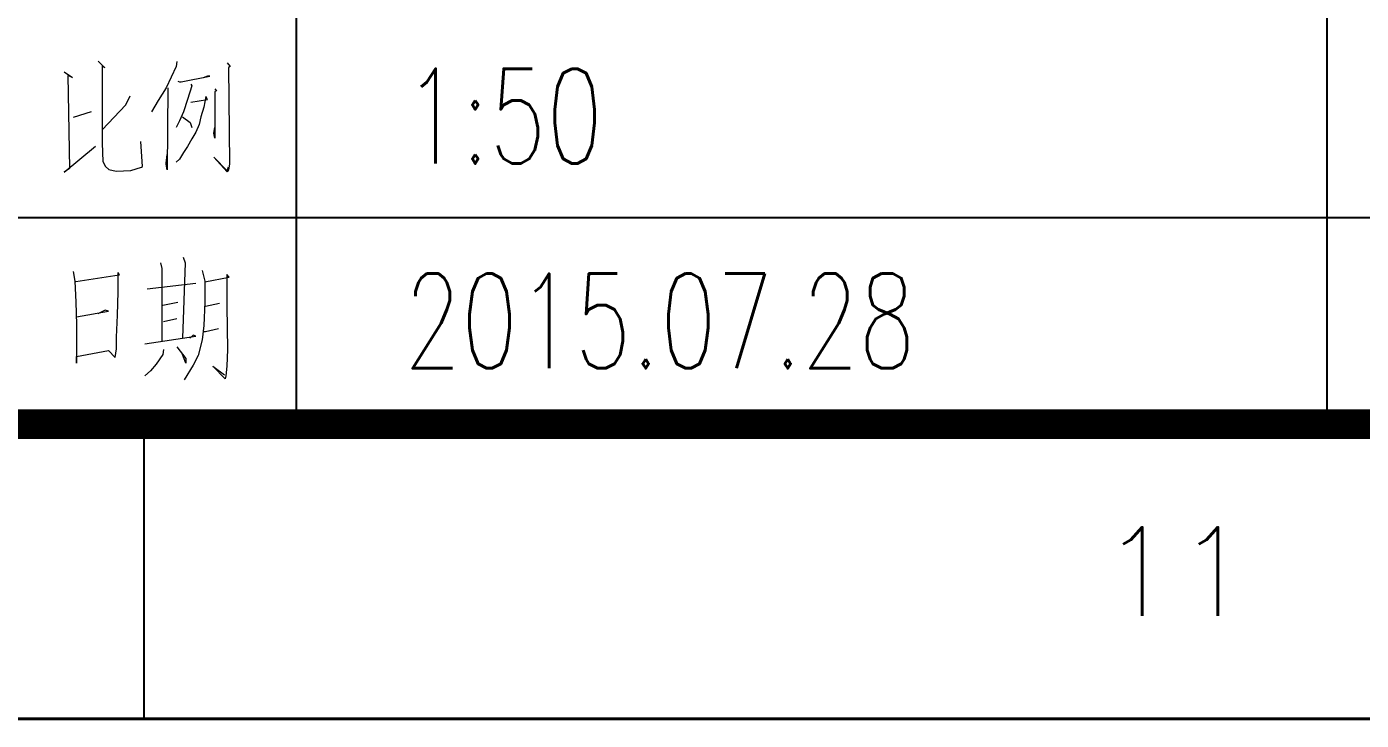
# Model space of a CAD drawing. Header units: millimetres. Extents: x 172649 to 472543, y 238332 to 449264.
# Drawn here: x 288150 to 290416, y 238342 to 239519 of the extents above; entities that cross this region are included whole.
import ezdxf
from ezdxf.enums import TextEntityAlignment as Align

# ---------------------------------------------------------------- set-up
doc = ezdxf.new("R2010")
doc.units = ezdxf.units.MM
doc.header["$LTSCALE"] = 1000
doc.layers.add('PUB_TEXT', color=7, linetype='Continuous')
doc.styles.add('HZ', font='geditxt.shx', dxfattribs={"width": 0.75, "bigfont": 'hzfs_1.shx'})
doc.styles.get("Standard").update_dxf_attribs({"font": 'txt', "bigfont": 'gbcbig.shx'})

# ---------------------------------------------------------------- blocks, each defined once
blk = doc.blocks.new('GEDI_WK_A1')
at = {"color": 3}
blk.add_line((700.833, 0), (700.833, 10), dxfattribs=at)
for points, const_width in [([(0, 0), (841, 0), (841, 594), (0, 594)], 0.1), ([(25, 10), (831, 10), (831, 584), (25, 584)], 1)]:
    blk.add_lwpolyline(points, close=True, dxfattribs=dict(at, const_width=const_width))
blk.add_text('11', height=3, dxfattribs=at).set_placement((735.875, 5), align=Align.MIDDLE)

msp = doc.modelspace()

# ---------------------------------------------------------------- linework, layer by layer
at = {"color": 2}
for p, q in [((290357.7, 238844.4), (290357.7, 240844.4)), ((288607.7, 238844.4), (288607.7, 240244.4)), ((294857.7, 239194.4), (285857.7, 239194.4))]:
    msp.add_line(p, q, dxfattribs=at)
at = {"color": 7}
msp.add_line((294857.7, 238844.4), (285857.7, 238844.4), dxfattribs=at)
at = {"color": 7, "lineweight": 0}
for points in [[(288271.1, 239460.7), (288282.4, 239448.9), (288278.1, 239452.4), (288278.1, 239417.9), (288278.1, 239383.4), (288278.1, 239352.5), (288278.1, 239329.3), (288278.1, 239327.8), (288278.1, 239321.1), (288279.3, 239290.1), (288283.6, 239281.9), (288289.1, 239276.8), (288301.6, 239273.7), (288326.7, 239275.2), (288344.8, 239280.3), (288346.3, 239281.9), (288343.6, 239324.2)], [(288404.9, 239459.7), (288403.7, 239451.5), (288386.9, 239415.4), (288373.1, 239393.9), (288361.8, 239374.3)], [(288490, 239457.8), (288495.5, 239451.5), (288492.7, 239449.9), (288494.3, 239287.2), (288494.3, 239285.7), (288492.7, 239275.9), (288490, 239272.7), (288467.6, 239297.4), (288490, 239274.3), (288492.7, 239281)], [(288213.8, 239442.6), (288227.9, 239432.8), (288219.7, 239436), (288222.4, 239278.4), (288213.8, 239272.1), (288266.7, 239316.4)], [(288406.5, 239426.8), (288409.2, 239425.2), (288411.9, 239425.2), (288460.6, 239435), (288456.6, 239435), (288449.6, 239431.9)], [(288389.6, 239415.4), (288388.4, 239275.9), (288386.9, 239285.7), (288386.9, 239287.2), (288388.4, 239302.1)], [(288428.8, 239421.7), (288430, 239418.6), (288422.9, 239395.4), (288416.3, 239374.3), (288409.2, 239359.4), (288403.7, 239348)], [(288469.2, 239413.5), (288471.9, 239410.3), (288469.2, 239408.8), (288469.2, 239330), (288467.6, 239338.2), (288469.2, 239348)], [(288278.1, 239344.2), (288318.5, 239386.6), (288325.6, 239401.5)], [(288428.8, 239390.7), (288456.6, 239395.4), (288453.9, 239400.5), (288450.8, 239382.5), (288445.3, 239366), (288442.5, 239353.1), (288437, 239339.8), (288430, 239328.4), (288422.9, 239315.5), (288416.3, 239305.3), (288409.2, 239293.9), (288403.7, 239289.2)], [(288229.5, 239365.4), (288260.1, 239375.2)], [(288414.7, 239366), (288427.2, 239356.2), (288430, 239348)], [(288376.9, 239118.3), (288379.6, 239108.5), (288379.6, 238985.8)], [(288415.7, 239128.1), (288418.8, 239118.3), (288414.5, 238990.5)], [(288228.9, 239103.8), (288231.6, 239087.4), (288233.2, 239051.3), (288234.4, 239013.6), (288234.4, 239008.6), (288234.4, 238982.3), (288234.4, 238947.8), (288234.4, 238959.5), (288288.9, 238969.3), (288299.9, 238957.6), (288302.6, 238972.5), (288302.6, 238992.1), (288304.2, 239029.7), (288305.3, 239069.3), (288305.3, 239101.9), (288306.9, 239097.2), (288233.2, 239085.8)], [(288447.8, 239105.4), (288452.1, 239087.4), (288452.1, 239051.3), (288450.6, 239011.7), (288447.8, 238987.4), (288440.8, 238961.1), (288432.5, 238944.6), (288417.2, 238919.9)], [(288452.1, 239085.8), (288493.7, 239094), (288489.8, 239098.7), (288489.8, 239047.8), (288489.8, 239044.6), (288491, 238970.9), (288489.8, 238943.1), (288488.2, 238926.6), (288487, 238921.5), (288465.9, 238943.1), (288485.5, 238928.2)], [(288354.5, 239074), (288436.9, 239083.8)], [(288381.2, 239046.2), (288406.3, 239051.3)], [(288453.3, 239044.6), (288477.2, 239049.7)], [(288234.4, 239026.6), (288288.9, 239036.4), (288283, 239038), (288270.8, 239031.7)], [(288382.4, 239018.4), (288404.7, 239023.5)], [(288450.6, 239001.9), (288453.3, 239001.9), (288475.7, 239007)], [(288350.6, 238980.7), (288436.9, 238993.7), (288432.5, 238995.6), (288427.1, 238990.5)], [(288382.4, 238970.9), (288381.2, 238962.7), (288369.8, 238946.2), (288360, 238934.8), (288350.6, 238926.6)], [(288404.7, 238975.6), (288420, 238956), (288420, 238947.8), (288414.5, 238962.7)]]:
    msp.add_lwpolyline(points, dxfattribs=at)

# ---------------------------------------------------------------- block references
at = {"xscale": 50, "yscale": 50, "zscale": 50}
msp.add_blockref('GEDI_WK_A1', (253307.7, 238344.4), dxfattribs=at)

# ---------------------------------------------------------------- texts
msp.add_text('445566', height=0.005).set_placement((288234.4, 238959.5))
at = {"layer": 'PUB_TEXT', "style": 'HZ', "width": 0.7}
for s, p in [('1:50', (288790.9, 239286.8)), ('2015.07.28', (288790.9, 238939.3))]:
    msp.add_text(s, height=160.71, dxfattribs=at).set_placement(p)

doc.saveas('drawing.dxf')
